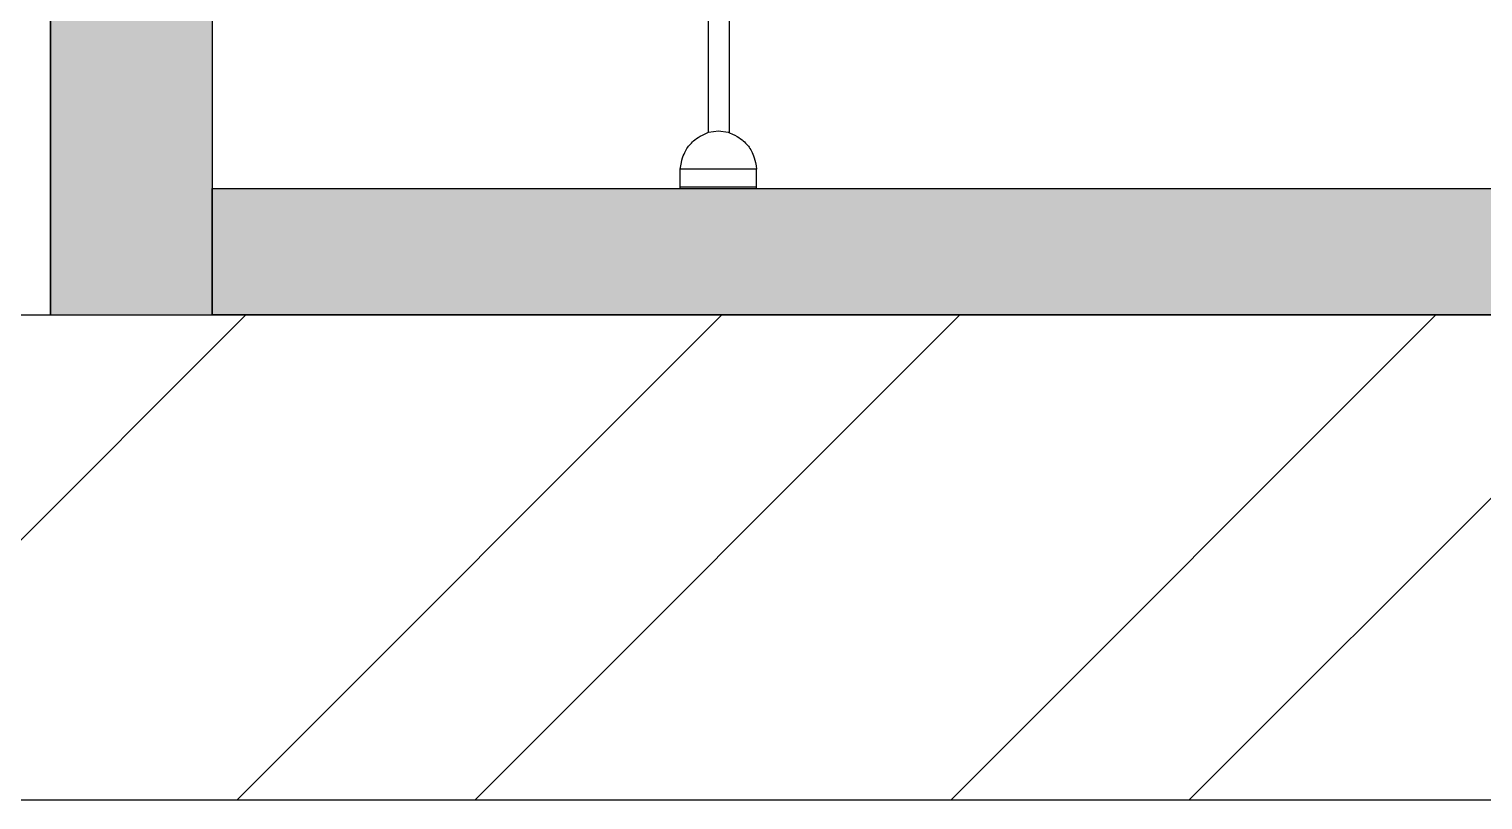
# Model space of a CAD drawing. Header units: inches. Extents: x 9636 to 21597, y -10243 to 557.
# Drawn here: x 15188.77 to 15215.76, y -151.79 to -137.49 of the extents above; entities that cross this region are included whole.
import ezdxf

# ---------------------------------------------------------------- set-up
doc = ezdxf.new("R2010")
doc.units = ezdxf.units.IN
doc.header["$MEASUREMENT"] = 0
doc.layers.add('Edges', color=7, linetype='Continuous')
doc.layers.add('IEL-HATCH-002', color=7, linetype='Continuous')

# ---------------------------------------------------------------- blocks, each defined once
blk = doc.blocks.new('Industrial Oscillating Fan pl')
at = {"layer": 'Edges'}
for p, q in [((57.972, 59.711), (57.972, 59.64)), ((57.972, 59.711), (61.337, 59.711)), ((57.972, 59.64), (61.337, 59.64)), ((57.972, 59.64), (57.972, 58.861)), ((61.337, 59.711), (61.337, 59.64)), ((61.337, 59.64), (61.337, 58.861)), ((61.337, 58.861), (57.972, 58.861)), ((59.215, 57.238), (59.215, 46.017)), ((59.215, 57.238), (59.219, 57.236)), ((59.219, 57.236), (59.655, 57.178)), ((59.655, 57.178), (60.09, 57.236)), ((60.09, 57.236), (60.147, 57.259)), ((60.147, 57.259), (60.147, 46.023))]:
    blk.add_line(p, q, dxfattribs=at)
for points in [[(57.972, 58.861), (57.995, 58.708), (58.02, 58.575), (58.047, 58.459), (58.075, 58.358), (58.105, 58.271), (58.136, 58.194), (58.168, 58.125), (58.2, 58.063), (58.233, 58.005), (58.266, 57.951), (58.301, 57.899), (58.337, 57.85), (58.375, 57.802), (58.416, 57.755), (58.46, 57.709), (58.508, 57.662), (58.56, 57.615), (58.617, 57.567), (58.684, 57.517), (58.76, 57.466), (58.85, 57.412), (58.954, 57.357), (59.075, 57.299), (59.215, 57.238)], [(60.147, 57.259), (60.27, 57.313), (60.378, 57.366), (60.473, 57.417), (60.556, 57.468), (60.629, 57.518), (60.693, 57.567), (60.75, 57.615), (60.802, 57.662), (60.849, 57.709), (60.893, 57.755), (60.934, 57.802), (60.972, 57.85), (61.009, 57.899), (61.043, 57.951), (61.077, 58.005), (61.109, 58.063), (61.142, 58.125), (61.173, 58.194), (61.204, 58.271), (61.234, 58.358), (61.263, 58.459), (61.29, 58.575), (61.315, 58.708), (61.337, 58.861)]]:
    blk.add_lwpolyline(points, dxfattribs=at)
blk = doc.blocks.new('shht')
at = {"layer": 'IEL-HATCH-002', "true_color": 0x636466, "transparency": 33554687}
h = blk.add_hatch(color=251, dxfattribs=at)
h.dxf.hatch_style = 1
h.paths.add_polyline_path([(15159.498, -2257.014), (15156.498, -2257.014), (15156.498, -2302.014), (15159.498, -2302.014), (15159.498, -2299.668)])
h.paths.add_polyline_path([(15168.498, -2254.014), (15156.498, -2254.014), (15156.498, -2257.014), (15168.498, -2257.014)])
h.paths.add_polyline_path([(15258.498, -2254.014), (15246.843, -2254.014), (15246.843, -2257.014), (15258.498, -2257.014)])
h.paths.add_polyline_path([(15210.498, -2254.014), (15207.498, -2254.014), (15207.498, -2257.68), (15207.498, -2302.014), (15210.498, -2302.014)])
h = blk.add_hatch(color=251, dxfattribs=at)
h.dxf.hatch_style = 1
h.paths.add_polyline_path([(15210.498, -2302.014), (15258.498, -2302.014), (15258.498, -2299.668), (15210.498, -2299.668)])
h.paths.add_polyline_path([(15159.498, -2302.014), (15207.498, -2302.014), (15207.498, -2299.668), (15159.498, -2299.668)])
at = {"color": 251, "true_color": 0x636466}
for p, q in [((15156.498, -2254.014), (15156.498, -2302.014)), ((15159.498, -2257.014), (15159.498, -2302.014)), ((15156.498, -2302.014), (15156.498, -2288.014)), ((15159.498, -2302.014), (15159.498, -2299.668)), ((15159.498, -2299.668), (15207.498, -2299.668)), ((14882.498, -2302.014), (15258.498, -2302.014)), ((15207.498, -2302.014), (15159.498, -2302.014)), ((14882.498, -2311.014), (15442.498, -2311.014))]:
    blk.add_line(p, q, dxfattribs=at)
at = {"layer": 'IEL-HATCH-002', "color": 251, "linetype": 'Continuous', "true_color": 0x636466, "transparency": 33554687}
for p, q in [((15151.124, -2311.014), (15160.124, -2302.014)), ((15159.963, -2311.014), (15168.963, -2302.014)), ((15164.383, -2311.014), (15173.383, -2302.014)), ((15173.221, -2311.014), (15182.221, -2302.014)), ((15177.641, -2311.014), (15186.641, -2302.014))]:
    blk.add_line(p, q, dxfattribs=at)

msp = doc.modelspace()

# ---------------------------------------------------------------- block references
msp.add_blockref('shht', (32.669, 2159.219))
at = {"xscale": -0.4211558411350648, "yscale": 0.4211558411350648, "zscale": 0.4211558411350648, "rotation": 180}
msp.add_blockref('Industrial Oscillating Fan pl', (15176.445, -115.301), dxfattribs=at)

doc.saveas('drawing.dxf')
